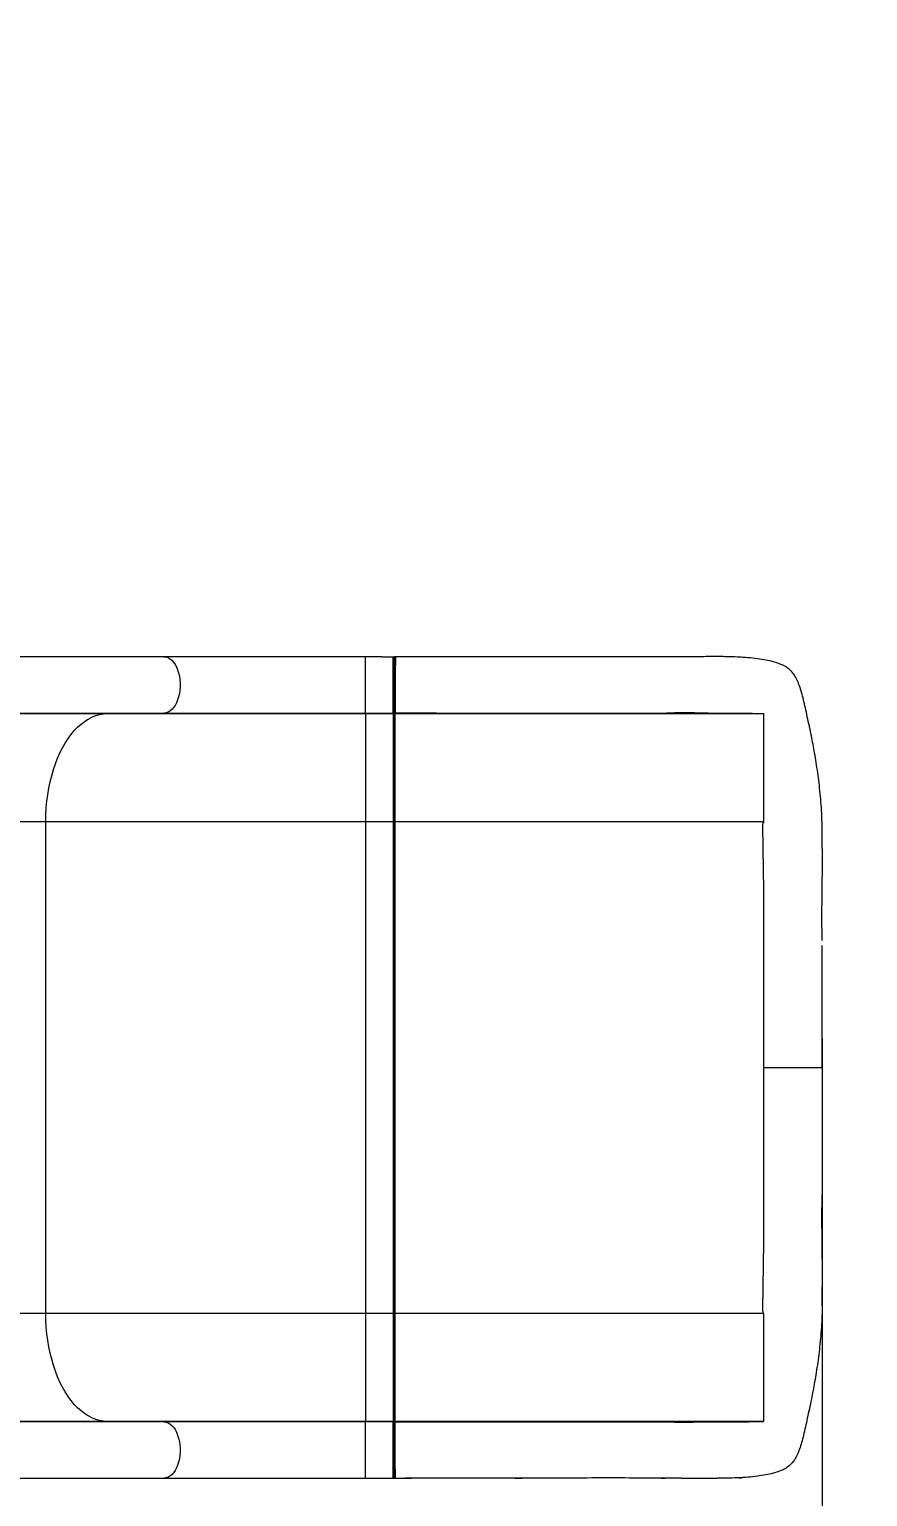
# Model space of a CAD drawing. Header units: millimetres. Extents: x -7245 to 6306, y -6696 to 5973.
# Drawn here: x 3629 to 4345, y 85 to 1337 of the extents above; entities that cross this region are included whole.
import ezdxf

# ---------------------------------------------------------------- set-up
doc = ezdxf.new("R2010")
doc.units = ezdxf.units.MM
for name, color, linetype in [('DIKOM_ОБЪЕКТ', 7, 'Continuous'), ('DIKOM_РАЗМЕР_ЗОНА', 7, 'Continuous'), ('DIKOM_РАЗМЕР_ОБЪЕКТА', 7, 'Continuous')]:
    doc.layers.add(name, color=color, linetype=linetype)
doc.styles.add('style1', font='arial.ttf', dxfattribs={"width": 0.8})
doc.dimstyles.new('1-50', dxfattribs={"dimtxt": 300, "dimasz": 200, "dimexe": 100, "dimexo": 0, "dimgap": 100, "dimtad": 1, "dimtxsty": 'style1', "dimcen": 200, "dimclrd": 7, "dimclre": 7, "dimclrt": 7, "dimadec": 1, "dimazin": 2, "dimtfac": 1, "dimtmove": 0, "dimatfit": 2, "dimfxl": 0, "dimlwd": 25, "dimlwe": 18, "dimarcsym": 0})

# ---------------------------------------------------------------- blocks, each defined once
blk = doc.blocks.new('*D10')
at = {"layer": 'Defpoints', "color": 0, "transparency": 16777216}
for p in [(-4365.7, 2792.5), (4306.2, 475.6), (4306.2, -5965.3)]:
    blk.add_point(p, dxfattribs=at)
at = {"layer": 'DIKOM_РАЗМЕР_ОБЪЕКТА', "color": 7, "lineweight": 18, "transparency": 16777216}
for p, q in [((-4365.7, 2792.5), (-4365.7, -6065.3)), ((4306.2, 475.6), (4306.2, -6065.3))]:
    blk.add_line(p, q, dxfattribs=at)
at = {"layer": 'DIKOM_РАЗМЕР_ОБЪЕКТА', "color": 7, "lineweight": 25, "transparency": 16777216}
blk.add_line((-4165.7, -5965.3), (4106.2, -5965.3), dxfattribs=at)
at = {"layer": 'DIKOM_РАЗМЕР_ОБЪЕКТА', "color": 7, "transparency": 16777216}
for points in [[(-4165.7, -5931.9), (-4165.7, -5998.6), (-4365.7, -5965.3)], [(4106.2, -5931.9), (4106.2, -5998.6), (4306.2, -5965.3)]]:
    blk.add_solid(points, dxfattribs=at)
at = {"layer": 'DIKOM_РАЗМЕР_ОБЪЕКТА', "color": 7, "transparency": 16777216, "insert": (-85.8, -5712.1), "char_height": 300, "attachment_point": 5, "style": 'style1'}
blk.add_mtext('8650', dxfattribs=at)
blk = doc.blocks.new('*D12')
at = {"layer": 'Defpoints', "color": 0, "transparency": 16777216}
for p in [(-5865.7, 123.3), (6306.2, -91.9), (6306.2, -6596.1)]:
    blk.add_point(p, dxfattribs=at)
at = {"layer": 'DIKOM_РАЗМЕР_ЗОНА', "color": 7, "lineweight": 18, "transparency": 16777216}
for p, q in [((-5865.7, 123.3), (-5865.7, -6696.1)), ((6306.2, -91.9), (6306.2, -6696.1))]:
    blk.add_line(p, q, dxfattribs=at)
at = {"layer": 'DIKOM_РАЗМЕР_ЗОНА', "color": 7, "lineweight": 25, "transparency": 16777216}
blk.add_line((-5665.7, -6596.1), (6106.2, -6596.1), dxfattribs=at)
at = {"layer": 'DIKOM_РАЗМЕР_ЗОНА', "color": 7, "transparency": 16777216}
for points in [[(-5665.7, -6562.8), (-5665.7, -6629.5), (-5865.7, -6596.1)], [(6106.2, -6562.8), (6106.2, -6629.5), (6306.2, -6596.1)]]:
    blk.add_solid(points, dxfattribs=at)
at = {"layer": 'DIKOM_РАЗМЕР_ЗОНА', "color": 7, "transparency": 16777216, "insert": (-71.2, -6343), "char_height": 300, "attachment_point": 5, "style": 'style1'}
blk.add_mtext('12150', dxfattribs=at)

msp = doc.modelspace()

# ---------------------------------------------------------------- linework, layer by layer
at = {"layer": 'DIKOM_ОБЪЕКТ', "color": 7, "linetype": 'Continuous', "lineweight": 15}
for p, q in [((3744.194, 801.63), (3588.894, 801.63)), ((3916.267, 753.63), (3916.267, 801.63)), ((3930.267, 801.63), (3916.267, 801.63)), ((3930.267, 801.63), (3939.842, 801.63)), ((3932.166, 801.63), (3932.266, 801.641)), ((3932.266, 801.641), (3941.699, 801.649)), ((3939.983, 800.839), (3939.842, 801.514)), ((3941.601, 801.639), (3940.699, 801.638)), ((3941.699, 801.649), (3941.706, 801.463)), ((3955.472, 801.644), (3941.699, 801.639)), ((3956.267, 801.658), (3955.472, 801.657)), ((4170.914, 801.612), (4168.857, 801.589)), ((4172.152, 801.627), (4170.914, 801.612)), ((3940.993, 801.356), (3940.155, 800.518)), ((4236.399, 801.248), (4235.434, 801.313)), ((4236.993, 801.207), (4236.399, 801.248)), ((3563.173, 753.127), (3695.7, 753.127)), ((3588.894, 753.63), (3744.194, 753.63)), ((3695.7, 753.127), (3744.194, 753.63)), ((3695.7, 753.127), (3916.267, 753.127)), ((3744.194, 753.63), (3916.267, 753.63)), ((3916.267, 753.63), (3916.267, 753.127)), ((3916.267, 753.63), (3939.842, 753.63)), ((3916.267, 753.127), (3939.842, 753.127)), ((3916.267, 753.127), (3916.267, 661.128)), ((3939.842, 753.722), (3940.01, 754.209)), ((3939.842, 753.63), (3939.842, 753.127)), ((3939.842, 753.127), (3939.842, 661.128)), ((3940.154, 754.937), (3940.154, 754.521)), ((3940.974, 753.923), (3940.313, 754.584)), ((3940.342, 753.627), (3940.342, 754.13)), ((3940.342, 754.052), (3940.974, 753.42)), ((3940.342, 661.128), (3940.342, 753.627)), ((3940.974, 753.923), (3940.974, 753.42)), ((3940.974, 753.42), (3940.974, 661.128)), ((3941.68, 753.918), (3941.681, 753.806)), ((3941.681, 753.63), (3995.376, 753.63)), ((3941.681, 753.127), (3941.681, 753.63)), ((3941.681, 753.127), (4256.185, 753.127)), ((3941.681, 661.128), (3941.681, 753.127)), ((3995.376, 753.63), (4152.547, 753.63)), ((4152.547, 753.63), (4166.841, 753.63)), ((4166.841, 753.63), (4172.185, 753.63)), ((4255.661, 753.186), (4256.123, 753.149)), ((4256.123, 753.149), (4256.181, 753.13)), ((4256.181, 753.13), (4256.185, 753.127)), ((4256.185, 751.802), (4256.185, 751.783)), ((4256.185, 737.463), (4256.185, 732.689)), ((4256.185, 712.064), (4256.185, 705.659)), ((4256.185, 668.292), (4256.185, 661.128)), ((4306.08, 662.484), (4305.979, 664.813)), ((3487.945, 661.128), (3643.245, 661.128)), ((3643.245, 241.132), (3643.245, 661.128)), ((3643.245, 661.128), (3916.267, 661.128)), ((3916.267, 661.128), (3939.842, 661.128)), ((3916.267, 661.128), (3916.267, 241.132)), ((3939.842, 661.128), (3939.842, 241.132)), ((3939.842, 661.128), (3940.342, 661.128)), ((3940.342, 241.132), (3940.342, 661.128)), ((3940.342, 661.128), (3940.974, 661.128)), ((3941.681, 661.128), (3940.974, 661.128)), ((3940.974, 661.128), (3940.974, 241.132)), ((3941.681, 661.128), (4256.185, 661.128)), ((3941.681, 241.132), (3941.681, 661.128)), ((4256.185, 661.128), (4256.185, 660.64)), ((4256.185, 660.64), (4256.185, 660.029)), ((4306.181, 660.156), (4306.08, 662.484)), ((4256.185, 595.84), (4256.185, 451.13)), ((4256.185, 451.13), (4256.185, 306.42)), ((4306.185, 451.13), (4306.184, 450.567)), ((4306.184, 450.567), (4306.159, 429.294)), ((3643.245, 241.132), (3487.945, 241.132)), ((3916.267, 241.132), (3643.245, 241.132)), ((3916.267, 241.132), (3916.267, 149.134)), ((3939.842, 241.132), (3916.267, 241.132)), ((3939.842, 241.132), (3939.842, 149.134)), ((3939.842, 241.132), (3940.342, 241.132)), ((3940.342, 148.633), (3940.342, 241.132)), ((3940.974, 241.132), (3940.342, 241.132)), ((3940.974, 241.132), (3940.974, 148.84)), ((3941.681, 241.132), (3940.974, 241.132)), ((4256.185, 241.132), (3941.681, 241.132)), ((3941.681, 149.134), (3941.681, 241.132)), ((4256.185, 241.621), (4256.185, 242.231)), ((4256.185, 241.132), (4256.185, 241.621)), ((4256.185, 241.132), (4256.185, 233.968)), ((4256.185, 196.601), (4256.185, 190.196)), ((4256.185, 169.571), (4256.185, 164.797)), ((4256.185, 150.477), (4256.185, 150.458)), ((3695.7, 149.134), (3563.173, 149.134)), ((3744.194, 148.63), (3588.894, 148.63)), ((3744.194, 148.63), (3695.7, 149.134)), ((3916.267, 149.134), (3695.7, 149.134)), ((3916.267, 148.63), (3744.194, 148.63)), ((3916.267, 149.134), (3916.267, 148.63)), ((3939.842, 149.134), (3916.267, 149.134)), ((3916.267, 100.63), (3916.267, 148.63)), ((3939.842, 148.63), (3916.267, 148.63)), ((3939.842, 149.134), (3939.842, 148.63)), ((3939.993, 147.863), (3939.842, 148.538)), ((3940.974, 148.84), (3940.014, 147.88)), ((3940.974, 148.337), (3940.058, 147.421)), ((3940.342, 148.13), (3940.342, 148.633)), ((3940.974, 148.84), (3940.974, 148.337)), ((3941.68, 148.342), (3941.681, 148.455)), ((4256.185, 149.134), (3941.681, 149.134)), ((3941.681, 148.63), (3941.681, 149.134)), ((3941.681, 148.63), (3995.376, 148.63)), ((3995.376, 148.63), (4152.547, 148.63)), ((4152.547, 148.63), (4166.841, 148.63)), ((4166.841, 148.63), (4172.185, 148.63)), ((4255.661, 149.074), (4256.123, 149.111)), ((4256.123, 149.111), (4256.181, 149.13)), ((4256.181, 149.13), (4256.185, 149.134)), ((3588.894, 100.63), (3744.194, 100.63)), ((3916.267, 100.63), (3930.267, 100.63)), ((3930.267, 100.63), (3939.842, 100.63)), ((3932.266, 100.619), (3932.201, 100.63)), ((3932.266, 100.619), (3941.699, 100.611)), ((3940.118, 101.779), (3940.993, 100.904)), ((3940.699, 100.622), (3941.571, 100.622)), ((3941, 101.086), (3940.993, 100.904)), ((3941.699, 100.622), (3955.472, 100.616)), ((4168.795, 100.672), (4171, 100.647)), ((4171, 100.647), (4172.152, 100.634)), ((4235.434, 100.947), (4236.147, 100.989))]:
    msp.add_line(p, q, dxfattribs=at)
at = {"layer": 'DIKOM_ОБЪЕКТ', "color": 7, "linetype": 'Continuous', "lineweight": 15, "flags": 128}
for points in [[(3744.194, 801.63), (3745.919, 801.441), (3747.617, 800.876), (3749.262, 799.945), (3750.826, 798.662), (3752.285, 797.047), (3753.617, 795.125), (3754.801, 792.928), (3755.817, 790.49), (3756.65, 787.849), (3757.286, 785.046), (3757.716, 782.127), (3757.933, 779.137), (3757.933, 776.123), (3757.716, 773.133), (3757.286, 770.214), (3756.65, 767.412), (3755.817, 764.77), (3754.801, 762.332), (3753.617, 760.135), (3752.285, 758.214), (3750.826, 756.599), (3749.262, 755.316), (3747.617, 754.384), (3745.919, 753.819), (3744.194, 753.63)], [(3643.245, 661.128), (3643.348, 666.883), (3643.658, 672.616), (3644.172, 678.303), (3644.89, 683.923), (3645.808, 689.454), (3646.923, 694.874), (3648.229, 700.161), (3649.723, 705.296), (3651.399, 710.258), (3653.249, 715.027), (3655.266, 719.586), (3657.444, 723.915), (3659.772, 727.999), (3662.242, 731.82), (3664.844, 735.364), (3667.569, 738.618), (3670.405, 741.569), (3673.341, 744.204), (3676.366, 746.514), (3679.468, 748.489), (3682.635, 750.123), (3685.854, 751.407), (3689.113, 752.339), (3692.399, 752.912), (3695.7, 753.127)], [(3695.7, 149.134), (3692.399, 149.348), (3689.113, 149.922), (3685.854, 150.853), (3682.635, 152.138), (3679.468, 153.771), (3676.366, 155.746), (3673.341, 158.056), (3670.405, 160.692), (3667.569, 163.642), (3664.844, 166.896), (3662.242, 170.441), (3659.772, 174.262), (3657.444, 178.345), (3655.266, 182.675), (3653.249, 187.233), (3651.399, 192.002), (3649.723, 196.964), (3648.229, 202.099), (3646.923, 207.386), (3645.808, 212.807), (3644.89, 218.337), (3644.172, 223.957), (3643.658, 229.645), (3643.348, 235.377), (3643.245, 241.132)], [(3744.194, 148.63), (3745.919, 148.441), (3747.617, 147.876), (3749.262, 146.945), (3750.826, 145.662), (3752.285, 144.047), (3753.617, 142.125), (3754.801, 139.928), (3755.817, 137.49), (3756.65, 134.849), (3757.286, 132.047), (3757.716, 129.127), (3757.933, 126.137), (3757.933, 123.123), (3757.716, 120.133), (3757.286, 117.214), (3756.65, 114.411), (3755.817, 111.77), (3754.801, 109.332), (3753.617, 107.135), (3752.285, 105.214), (3750.826, 103.599), (3749.262, 102.315), (3747.617, 101.384), (3745.919, 100.819), (3744.194, 100.63)]]:
    msp.add_lwpolyline(points, dxfattribs=at)
at = {"layer": 'DIKOM_ОБЪЕКТ', "color": 7, "linetype": 'Continuous', "lineweight": 15}
for centre, radius, start, end in [((3939.842, 753.627), 0.5, 269.958582, 0.00982), ((3941.68, 754.125), 0.998, 224.957905, 270.057918), ((4106.142, 148.418), 166.3, 179.926872, 180.161965), ((3939.841, 148.633), 0.5, 0.030412, 89.946541), ((3941.682, 148.132), 1.002, 90.059263, 134.990864)]:
    msp.add_arc(centre, radius, start, end, dxfattribs=at)
for points, knots in [([(3916.267, 801.63), (3910.221, 801.63), (3898.089, 801.63), (3879.906, 801.63), (3861.764, 801.63), (3843.762, 801.63), (3825.998, 801.63), (3808.577, 801.63), (3791.591, 801.63), (3775.148, 801.63), (3759.267, 801.63), (3749.207, 801.63), (3744.194, 801.63)], [0, 0, 0, 0, 0.09897379, 0.19860833, 0.29875753, 0.39927213, 0.50000028, 0.60072978, 0.7012454, 0.801395, 0.90102719, 1, 1, 1, 1]), ([(3939.843, 800.936), (3939.843, 800.946), (3939.843, 801.036), (3939.843, 801.44), (3939.842, 801.544), (3939.842, 801.63)], [0, 0, 0, 0, 0.0215654, 0.18358323, 1, 1, 1, 1]), ([(3941.699, 801.649), (3941.63, 801.645), (3941.525, 801.639), (3941.39, 801.602), (3941.293, 801.565), (3941.2, 801.517), (3941.097, 801.451), (3941.032, 801.392), (3940.993, 801.356)], [0, 0, 0, 0, 0.26676017, 0.39946511, 0.53221466, 0.66500803, 0.79790421, 1, 1, 1, 1]), ([(3941.711, 801.575), (3941.646, 801.572), (3941.514, 801.566), (3941.324, 801.507), (3941.147, 801.417), (3941.049, 801.33), (3941, 801.287)], [0, 0, 0, 0, 0.24746441, 0.49995123, 0.75241357, 1, 1, 1, 1]), ([(3941.706, 801.463), (3941.709, 801.406), (3941.718, 801.247), (3941.722, 799.971), (3941.721, 797.772), (3941.714, 794.765), (3941.7, 791.101), (3941.685, 786.922), (3941.671, 782.379), (3941.659, 777.659), (3941.652, 772.944), (3941.651, 768.412), (3941.654, 764.238), (3941.661, 760.572), (3941.669, 757.555), (3941.677, 755.356), (3941.679, 754.125), (3941.68, 753.963), (3941.68, 753.918)], [0, 0, 0, 0, 0.03869092, 0.10571672, 0.17225472, 0.23925283, 0.30601869, 0.37283119, 0.43983265, 0.50696239, 0.57369479, 0.6405299, 0.70743734, 0.77408172, 0.84109799, 0.90773841, 0.97472645, 1, 1, 1, 1]), ([(4184.935, 801.537), (4183.977, 801.536), (4180.406, 801.53), (4174.069, 801.63), (4165.975, 801.582), (4157.894, 801.532), (4131.017, 801.409), (4085.32, 801.5), (4020.798, 801.708), (3977.777, 801.675), (3956.267, 801.658)], [0, 0, 0, 0, 0.01290273, 0.04810947, 0.08364476, 0.11887357, 0.15410158, 0.43598439, 0.71799314, 1, 1, 1, 1]), ([(4049.909, 801.597), (4049.102, 801.602), (4047.138, 801.617), (4045.179, 801.625), (4044.026, 801.63)], [0, 0, 0, 0, 0.41113997, 1, 1, 1, 1]), ([(4225.222, 801.616), (4224.888, 801.631), (4223.873, 801.68), (4221.721, 801.74), (4218.716, 801.768), (4215.162, 801.771), (4211.205, 801.757), (4206.56, 801.725), (4201.287, 801.68), (4195.413, 801.627), (4189.984, 801.581), (4186.486, 801.535), (4184.976, 801.529), (4184.935, 801.529)], [0, 0, 0, 0, 0.03998959, 0.12168306, 0.21014483, 0.30568078, 0.40701045, 0.50795733, 0.64084734, 0.77187003, 0.90119005, 0.99727263, 1, 1, 1, 1]), ([(4306.23, 654.649), (4306.228, 654.957), (4306.207, 658.556), (4306.025, 665.429), (4305.393, 675.239), (4304.578, 684.814), (4303.576, 694.055), (4302.429, 702.923), (4301.169, 711.38), (4299.831, 719.392), (4298.449, 726.95), (4296.924, 734.708), (4295.274, 742.589), (4293.543, 750.532), (4291.898, 758.001), (4290.298, 764.955), (4288.66, 771.282), (4286.905, 776.928), (4284.946, 781.827), (4282.65, 786.023), (4279.856, 789.54), (4276.436, 792.425), (4272.292, 794.718), (4267.282, 796.6), (4261.412, 798.182), (4254.699, 799.479), (4247.137, 800.488), (4238.669, 801.186), (4231.335, 801.528), (4226.592, 801.58), (4225.222, 801.595)], [0, 0, 0, 0, 0.00307189, 0.03587045, 0.06852074, 0.10096808, 0.133048, 0.16517081, 0.19756314, 0.22972337, 0.26171826, 0.29371549, 0.33388674, 0.374146, 0.41442096, 0.45464094, 0.49472024, 0.53483727, 0.57520068, 0.61599943, 0.65702914, 0.69805219, 0.73922268, 0.78037489, 0.82136757, 0.86222695, 0.90264853, 0.94294552, 0.98352335, 1, 1, 1, 1]), ([(3939.842, 777.63), (3939.842, 779.202), (3939.844, 782.342), (3939.841, 785.8), (3939.842, 788.052), (3939.843, 789.251), (3939.843, 790.41), (3939.843, 791.529), (3939.843, 792.604), (3939.842, 793.632), (3939.842, 794.347), (3939.842, 795.025), (3939.842, 795.749), (3939.843, 796.63), (3939.843, 797.428), (3939.843, 798.1), (3939.843, 798.722), (3939.843, 799.294), (3939.842, 799.67), (3939.842, 799.982), (3939.842, 800.301), (3939.843, 800.655), (3939.843, 800.856), (3939.843, 800.936)], [0, 0, 0, 0, 0.14762186, 0.29485039, 0.33739168, 0.37954003, 0.4216961, 0.46385514, 0.50600448, 0.54816442, 0.59031346, 0.598478, 0.63890065, 0.69043662, 0.72892652, 0.76688485, 0.80632137, 0.84576017, 0.88519561, 0.89283121, 0.9235468, 0.96969171, 1, 1, 1, 1]), ([(3940.01, 754.209), (3940.032, 754.265), (3940.122, 754.497), (3940.251, 755.439), (3940.325, 756.762), (3940.342, 758.218), (3940.339, 759.721), (3940.339, 761.434), (3940.341, 763.562), (3940.341, 766.206), (3940.339, 769.404), (3940.342, 772.767), (3940.339, 776.24), (3940.34, 779.745), (3940.342, 783.205), (3940.338, 786.503), (3940.341, 789.232), (3940.341, 791.449), (3940.34, 793.435), (3940.328, 795.45), (3940.284, 797.47), (3940.182, 799.258), (3940.067, 800.474), (3939.998, 800.775), (3939.983, 800.839)], [0, 0, 0, 0, 0.01635473, 0.06786722, 0.11217599, 0.14969033, 0.18995776, 0.22807976, 0.26593801, 0.32122722, 0.37599987, 0.43073431, 0.48522007, 0.54017152, 0.59491695, 0.64952868, 0.70255244, 0.73748263, 0.77372701, 0.8219252, 0.86772, 0.9214491, 0.98334525, 1, 1, 1, 1]), ([(3940.154, 800.74), (3940.155, 800.678), (3940.156, 800.572), (3940.155, 799.73), (3940.154, 799.384)], [0, 0, 0, 0, 0.58847242, 1, 1, 1, 1]), ([(3940.993, 801.356), (3940.999, 801.274), (3941.011, 801.108), (3941.017, 799.714), (3941.015, 797.524), (3941.007, 794.561), (3940.993, 790.94), (3940.977, 786.813), (3940.962, 782.325), (3940.95, 777.661), (3940.943, 773.002), (3940.942, 768.524), (3940.946, 764.4), (3940.953, 760.776), (3940.961, 757.804), (3940.969, 755.601), (3940.973, 754.189), (3940.974, 754.011), (3940.974, 753.923)], [0, 0, 0, 0, 0.06228782, 0.12493732, 0.18713479, 0.24975966, 0.31218502, 0.37465423, 0.43731176, 0.50009328, 0.56251053, 0.62502192, 0.68759076, 0.74991307, 0.8125813, 0.87489266, 0.93751866, 1, 1, 1, 1]), ([(3939.842, 753.63), (3939.842, 753.719), (3939.842, 753.897), (3939.842, 754.958), (3939.842, 755.84), (3939.842, 756.253), (3939.842, 756.699), (3939.843, 757.178), (3939.843, 757.566), (3939.843, 757.977), (3939.843, 758.507), (3939.842, 759.254), (3939.842, 760.017), (3939.842, 760.692), (3939.842, 761.348), (3939.842, 762.055), (3939.842, 762.785), (3939.843, 763.539), (3939.843, 764.13), (3939.843, 764.741), (3939.843, 765.512), (3939.842, 766.558), (3939.842, 767.592), (3939.842, 768.484), (3939.842, 769.331), (3939.842, 770.222), (3939.842, 771.124), (3939.843, 772.036), (3939.843, 772.739), (3939.843, 773.398), (3939.843, 774.167), (3939.842, 775.306), (3939.842, 776.514), (3939.842, 777.301), (3939.842, 777.63)], [0, 0, 0, 0, 0.12518772, 0.25037695, 0.27542806, 0.30048281, 0.32553474, 0.35059502, 0.37564397, 0.38278642, 0.40884002, 0.44800492, 0.47800826, 0.50023365, 0.52529298, 0.55035663, 0.5754175, 0.60047833, 0.62553874, 0.63272316, 0.65872545, 0.6977709, 0.72785489, 0.75017872, 0.77519133, 0.80019542, 0.82521135, 0.85022593, 0.87524088, 0.88243185, 0.90364745, 0.93738083, 0.97377469, 1, 1, 1, 1]), ([(3939.842, 753.63), (3939.9, 753.636), (3940.015, 753.648), (3940.165, 753.737), (3940.273, 753.862), (3940.335, 754.009), (3940.348, 754.161), (3940.317, 754.303), (3940.253, 754.429), (3940.186, 754.491), (3940.154, 754.521)], [0, 0, 0, 0, 0.1425343, 0.27992727, 0.41256381, 0.54000767, 0.66235028, 0.77980519, 0.89252173, 1, 1, 1, 1]), ([(3940.974, 753.923), (3941.035, 753.866), (3941.11, 753.796), (3941.203, 753.755), (3941.221, 753.747)], [0, 0, 0, 0, 0.80357132, 1, 1, 1, 1]), ([(3941.221, 753.747), (3941.267, 753.724), (3941.41, 753.651), (3941.571, 753.638), (3941.681, 753.63)], [0, 0, 0, 0, 0.31883006, 1, 1, 1, 1]), ([(3941.225, 753.756), (3941.281, 753.726), (3941.427, 753.648), (3941.587, 753.686), (3941.685, 753.709)], [0, 0, 0, 0, 0.38354276, 1, 1, 1, 1]), ([(3941.68, 753.837), (3952.533, 753.761), (3970.432, 753.636), (3988.33, 753.643), (3995.376, 753.645)], [0, 0, 0, 0, 0.60633802, 1, 1, 1, 1]), ([(4172.185, 753.63), (4175.297, 753.629), (4181.582, 753.628), (4190.959, 753.619), (4200.236, 753.601), (4209.122, 753.586), (4214.941, 753.551), (4217.565, 753.551), (4217.574, 753.551)], [0, 0, 0, 0, 0.19468508, 0.39319122, 0.59432883, 0.79681052, 0.99929004, 1, 1, 1, 1]), ([(4172.208, 753.646), (4172.692, 753.647), (4174.203, 753.649), (4177.159, 753.827), (4180.305, 753.999), (4182.972, 754.109), (4185.371, 754.147), (4188.339, 754.133), (4191.978, 754.077), (4196.232, 753.979), (4201.015, 753.856), (4206.224, 753.722), (4211.65, 753.607), (4215.526, 753.559), (4217.383, 753.552), (4217.574, 753.551)], [0, 0, 0, 0, 0.03645541, 0.11387821, 0.18900283, 0.22643506, 0.27056431, 0.32935943, 0.40303726, 0.49147942, 0.59434234, 0.71109396, 0.84108867, 0.98363953, 1, 1, 1, 1]), ([(4217.574, 753.551), (4220.209, 753.54), (4225.456, 753.519), (4232.475, 753.48), (4236.498, 753.451), (4238.489, 753.437)], [0, 0, 0, 0, 0.33763627, 0.67203779, 1, 1, 1, 1]), ([(4238.489, 753.437), (4239.932, 753.425), (4242.817, 753.402), (4246.518, 753.365), (4248.53, 753.338), (4249.535, 753.325)], [0, 0, 0, 0, 0.33328954, 0.66671334, 1, 1, 1, 1]), ([(4249.535, 753.325), (4250.515, 753.31), (4252.474, 753.28), (4254.528, 753.233), (4255.284, 753.202), (4255.661, 753.186)], [0, 0, 0, 0, 0.33325732, 0.6667111, 1, 1, 1, 1]), ([(4256.185, 751.783), (4256.184, 751.636), (4256.182, 751.227), (4256.184, 750.689), (4256.185, 750.345)], [0, 0, 0, 0, 0.35925334, 1, 1, 1, 1]), ([(4256.185, 753.127), (4256.185, 753.06), (4256.185, 752.926), (4256.185, 752.177), (4256.185, 751.802)], [0, 0, 0, 0, 0.50001005, 1, 1, 1, 1]), ([(4256.185, 750.345), (4256.185, 749.787), (4256.187, 748.793), (4256.187, 746.679), (4256.185, 744.219), (4256.185, 741.066), (4256.185, 738.709), (4256.185, 737.463)], [0, 0, 0, 0, 0.20002615, 0.35627504, 0.58825324, 0.78231403, 1, 1, 1, 1]), ([(4256.185, 732.689), (4256.185, 730.66), (4256.185, 726.602), (4256.185, 719.679), (4256.185, 714.602), (4256.185, 712.064)], [0, 0, 0, 0, 0.33332858, 0.66666461, 1, 1, 1, 1]), ([(4256.185, 705.659), (4256.185, 703.136), (4256.185, 698.091), (4256.185, 690.117), (4256.185, 684.621), (4256.185, 681.873)], [0, 0, 0, 0, 0.33332846, 0.66665639, 1, 1, 1, 1]), ([(4256.185, 681.873), (4256.185, 679.629), (4256.185, 675.141), (4256.185, 670.575), (4256.185, 668.292)], [0, 0, 0, 0, 0.49998026, 1, 1, 1, 1]), ([(4256.185, 660.029), (4256.099, 660.018), (4255.97, 660.001), (4255.828, 659.9), (4255.681, 659.69), (4255.284, 658.753), (4255.214, 656.933), (4255.29, 654.515), (4255.342, 652.086), (4255.38, 649.983), (4255.406, 648.394), (4255.428, 646.97), (4255.452, 645.371), (4255.48, 643.577), (4255.515, 641.273), (4255.559, 638.489), (4255.613, 635.056), (4255.668, 631.592), (4255.789, 624.125), (4255.971, 612.204), (4256.112, 601.448), (4256.185, 595.84)], [0, 0, 0, 0, 0.00394989, 0.00592322, 0.00789697, 0.01577838, 0.05282085, 0.09058996, 0.12891703, 0.16559287, 0.18839723, 0.20275503, 0.23184003, 0.26270588, 0.28618228, 0.33892116, 0.39213314, 0.44581821, 0.49996898, 0.73928415, 1, 1, 1, 1]), ([(4306.196, 559.403), (4306.2, 559.987), (4306.209, 561.337), (4306.182, 564.034), (4306.125, 567.613), (4306.065, 572.024), (4306.027, 577.352), (4306.038, 583.539), (4306.095, 590.111), (4306.145, 596.23), (4306.194, 601.516), (4306.243, 606.219), (4306.293, 610.171), (4306.338, 613.039), (4306.383, 614.927), (4306.399, 616.803), (4306.413, 619.455), (4306.419, 622.995), (4306.415, 627.448), (4306.398, 632.762), (4306.368, 638.381), (4306.335, 643.196), (4306.308, 646.824), (4306.287, 649.355), (4306.269, 651.511), (4306.253, 653.231), (4306.238, 654.199), (4306.231, 654.649)], [0, 0, 0, 0, 0.02250651, 0.05206006, 0.09455647, 0.14119548, 0.19253011, 0.26084773, 0.33221529, 0.39524499, 0.44958672, 0.49533098, 0.54048128, 0.57242017, 0.58472478, 0.60359008, 0.63112595, 0.66760845, 0.71339398, 0.76904339, 0.8319612, 0.88698152, 0.91792839, 0.94402744, 0.96553272, 0.98395459, 1, 1, 1, 1]), ([(4306.185, 451.13), (4306.162, 467.353), (4306.117, 499.797), (4306.115, 534.534), (4306.181, 553.048), (4306.189, 555.342)], [0, 0, 0, 0, 0.46701598, 0.93397652, 1, 1, 1, 1]), ([(4256.185, 451.13), (4258.64, 451.13), (4263.556, 451.13), (4270.775, 451.13), (4277.687, 451.13), (4284.135, 451.13), (4289.976, 451.13), (4294.982, 451.13), (4299.093, 451.13), (4302.292, 451.13), (4304.575, 451.13), (4305.985, 451.13), (4306.118, 451.13), (4306.185, 451.13)], [0, 0, 0, 0, 0.09308429, 0.18633495, 0.27971593, 0.3731871, 0.46671042, 0.56024553, 0.64842044, 0.7365393, 0.82456947, 0.91247573, 1, 1, 1, 1]), ([(4305.854, 451.13), (4306.007, 451.593), (4306.191, 452.15), (4306.183, 452.758), (4306.181, 452.861)], [0, 0, 0, 0, 0.83153471, 1, 1, 1, 1]), ([(4306.159, 429.294), (4306.147, 420.35), (4306.114, 395.185), (4306.115, 367.701), (4306.181, 349.162), (4306.19, 346.844)], [0, 0, 0, 0, 0.32544276, 0.91563783, 1, 1, 1, 1]), ([(4306.231, 247.611), (4306.238, 248.062), (4306.253, 249.029), (4306.27, 250.922), (4306.292, 253.527), (4306.319, 256.83), (4306.35, 261.133), (4306.382, 266.25), (4306.408, 271.931), (4306.419, 277.235), (4306.417, 281.713), (4306.402, 284.939), (4306.386, 287.111), (4306.354, 288.553), (4306.327, 289.969), (4306.3, 291.677), (4306.272, 293.734), (4306.24, 296.435), (4306.203, 299.861), (4306.163, 304.089), (4306.12, 308.905), (4306.077, 314.266), (4306.033, 319.853), (4306.03, 325.289), (4306.065, 330.236), (4306.125, 334.647), (4306.182, 338.226), (4306.209, 340.923), (4306.2, 342.273), (4306.196, 342.857)], [0, 0, 0, 0, 0.01604492, 0.03446623, 0.06151216, 0.09567203, 0.13699491, 0.19436079, 0.25388798, 0.31251432, 0.35852538, 0.39257738, 0.41322989, 0.42621273, 0.44064252, 0.45849911, 0.47983345, 0.50468023, 0.54220217, 0.58569281, 0.63518402, 0.69076243, 0.75106437, 0.80747549, 0.85880855, 0.90544614, 0.9479458, 0.97749417, 1, 1, 1, 1]), ([(4256.185, 306.42), (4256.038, 295.664), (4255.817, 279.531), (4255.537, 262.454), (4255.437, 255.864), (4255.417, 254.569), (4255.39, 252.824), (4255.338, 250), (4255.271, 246.601), (4255.195, 244.233), (4255.467, 243.08), (4255.681, 242.571), (4255.828, 242.36), (4255.97, 242.259), (4256.099, 242.242), (4256.185, 242.231)], [0, 0, 0, 0, 0.49994467, 0.74991892, 0.7937827, 0.80625401, 0.81011806, 0.87490042, 0.93739788, 0.96859182, 0.98421848, 0.99209853, 0.9940778, 0.99605079, 1, 1, 1, 1]), ([(4306.23, 247.611), (4306.228, 247.303), (4306.207, 243.704), (4306.025, 236.831), (4305.393, 227.021), (4304.578, 217.446), (4303.576, 208.205), (4302.429, 199.337), (4301.169, 190.88), (4299.831, 182.868), (4298.449, 175.31), (4296.924, 167.553), (4295.274, 159.671), (4293.543, 151.728), (4291.898, 144.259), (4290.298, 137.306), (4288.66, 130.978), (4286.905, 125.332), (4284.946, 120.434), (4282.65, 116.237), (4279.856, 112.72), (4276.436, 109.836), (4272.292, 107.543), (4267.282, 105.661), (4261.412, 104.078), (4254.701, 102.782), (4247.128, 101.774), (4238.704, 101.065), (4229.391, 100.684), (4222.003, 100.572), (4217.555, 100.585), (4216.685, 100.587)], [0, 0, 0, 0, 0.00297121, 0.03469627, 0.06627487, 0.09766019, 0.12868863, 0.15975857, 0.19108919, 0.22219532, 0.25314152, 0.28408884, 0.32294449, 0.36188318, 0.40083807, 0.43973976, 0.4785062, 0.51730833, 0.55634814, 0.59580965, 0.63549454, 0.67517299, 0.71499405, 0.75479743, 0.7944467, 0.83396669, 0.87306351, 0.91203961, 0.95128748, 0.99047046, 1, 1, 1, 1]), ([(4256.185, 233.968), (4256.185, 231.685), (4256.185, 227.119), (4256.185, 222.631), (4256.185, 220.387)], [0, 0, 0, 0, 0.49998549, 1, 1, 1, 1]), ([(4256.185, 220.387), (4256.185, 217.639), (4256.185, 212.143), (4256.185, 204.169), (4256.185, 199.124), (4256.185, 196.601)], [0, 0, 0, 0, 0.33332582, 0.66667136, 1, 1, 1, 1]), ([(4256.185, 190.196), (4256.185, 187.658), (4256.185, 182.581), (4256.185, 175.659), (4256.185, 171.6), (4256.185, 169.571)], [0, 0, 0, 0, 0.33332248, 0.66665928, 1, 1, 1, 1]), ([(4256.185, 164.797), (4256.185, 163.885), (4256.185, 162.13), (4256.185, 159.867), (4256.186, 157.825), (4256.187, 156.028), (4256.187, 154.442), (4256.187, 153.06), (4256.185, 152.306), (4256.185, 151.916)], [0, 0, 0, 0, 0.15790588, 0.30375188, 0.43753648, 0.58782734, 0.72412694, 0.85712574, 1, 1, 1, 1]), ([(4256.185, 151.916), (4256.184, 151.571), (4256.182, 151.034), (4256.184, 150.624), (4256.185, 150.477)], [0, 0, 0, 0, 0.64073857, 1, 1, 1, 1]), ([(4256.185, 150.458), (4256.185, 150.083), (4256.185, 149.334), (4256.185, 149.2), (4256.185, 149.134)], [0, 0, 0, 0, 0.4999907, 1, 1, 1, 1]), ([(3939.843, 100.794), (3939.843, 100.81), (3939.843, 100.876), (3939.843, 101.211), (3939.842, 101.773), (3939.842, 102.626), (3939.843, 103.826), (3939.843, 105.463), (3939.842, 107.143), (3939.842, 108.681), (3939.843, 109.949), (3939.843, 111.514), (3939.842, 113.388), (3939.842, 115.226), (3939.842, 116.771), (3939.843, 117.974), (3939.843, 119.281), (3939.843, 120.605), (3939.843, 121.942), (3939.842, 123.287), (3939.842, 124.283), (3939.841, 125.26), (3939.842, 126.354), (3939.843, 127.739), (3939.843, 129.07), (3939.843, 130.245), (3939.843, 131.434), (3939.843, 132.634), (3939.842, 133.506), (3939.841, 134.375), (3939.842, 135.368), (3939.843, 136.597), (3939.843, 137.748), (3939.843, 138.74), (3939.843, 139.718), (3939.843, 140.681), (3939.842, 141.36), (3939.841, 142.206), (3939.843, 143.154), (3939.843, 144.282), (3939.843, 145.243), (3939.843, 146.075), (3939.841, 146.933), (3939.842, 147.551), (3939.842, 147.858), (3939.842, 147.948)], [0, 0, 0, 0, 0.01008301, 0.04100552, 0.07451624, 0.10692806, 0.14850332, 0.19416098, 0.23885999, 0.26309377, 0.28915718, 0.31242318, 0.34919469, 0.38663026, 0.40287649, 0.42298831, 0.443106, 0.46322083, 0.48333785, 0.50344957, 0.52356883, 0.52785566, 0.54716448, 0.57251128, 0.59008662, 0.60743818, 0.62625333, 0.64506476, 0.66387838, 0.66798853, 0.68724302, 0.71273457, 0.73033453, 0.74771092, 0.76656288, 0.7854129, 0.80426544, 0.80836741, 0.83921454, 0.86767953, 0.89182302, 0.91820408, 0.94459058, 0.98382873, 1, 1, 1, 1]), ([(3939.842, 148.63), (3939.893, 148.626), (3939.996, 148.616), (3940.135, 148.544), (3940.248, 148.436), (3940.318, 148.299), (3940.348, 148.191), (3940.34, 148.135), (3940.34, 148.13)], [0, 0, 0, 0, 0.19624978, 0.39262439, 0.58874435, 0.78508061, 0.98157271, 1, 1, 1, 1]), ([(3939.842, 100.746), (3939.922, 100.938), (3940.073, 101.3), (3940.25, 102.555), (3940.325, 103.956), (3940.342, 105.455), (3940.339, 107), (3940.339, 108.744), (3940.342, 110.904), (3940.34, 113.574), (3940.339, 116.801), (3940.342, 120.186), (3940.339, 123.677), (3940.34, 127.177), (3940.341, 130.618), (3940.338, 133.892), (3940.341, 136.597), (3940.341, 138.787), (3940.339, 140.741), (3940.328, 142.711), (3940.283, 144.678), (3940.183, 146.399), (3940.069, 147.546), (3940.004, 147.816), (3939.993, 147.863)], [0, 0, 0, 0, 0.05741861, 0.10791367, 0.15096905, 0.18729411, 0.22625894, 0.262889, 0.29918154, 0.35255073, 0.40504298, 0.45794062, 0.51063201, 0.56343894, 0.61581735, 0.66838935, 0.71951422, 0.75297739, 0.78794764, 0.834155, 0.87763101, 0.92903837, 0.98784652, 1, 1, 1, 1]), ([(3940.974, 148.337), (3940.974, 148.249), (3940.973, 148.071), (3940.969, 146.66), (3940.961, 144.458), (3940.953, 141.489), (3940.946, 137.866), (3940.942, 133.745), (3940.943, 129.269), (3940.95, 124.611), (3940.962, 119.954), (3940.977, 115.468), (3940.993, 111.344), (3941.007, 107.721), (3941.015, 104.746), (3941.017, 102.57), (3941.012, 101.302), (3941.003, 101.145), (3941, 101.086)], [0, 0, 0, 0, 0.06411912, 0.12838433, 0.19233144, 0.25663671, 0.3205925, 0.38480472, 0.44895552, 0.5130121, 0.57745648, 0.64147657, 0.7057782, 0.76971961, 0.83401415, 0.89809047, 0.96221848, 1, 1, 1, 1]), ([(3941.221, 148.513), (3941.203, 148.505), (3941.11, 148.464), (3941.035, 148.394), (3940.974, 148.337)], [0, 0, 0, 0, 0.19623968, 1, 1, 1, 1]), ([(3941.681, 148.63), (3941.571, 148.622), (3941.41, 148.61), (3941.267, 148.537), (3941.221, 148.513)], [0, 0, 0, 0, 0.68111807, 1, 1, 1, 1]), ([(3941.685, 148.551), (3941.587, 148.574), (3941.427, 148.612), (3941.281, 148.534), (3941.225, 148.504)], [0, 0, 0, 0, 0.61649628, 1, 1, 1, 1]), ([(3941.699, 100.611), (3941.705, 100.696), (3941.717, 100.864), (3941.722, 102.284), (3941.721, 104.507), (3941.714, 107.514), (3941.7, 111.184), (3941.685, 115.359), (3941.671, 119.9), (3941.659, 124.613), (3941.652, 129.327), (3941.651, 133.856), (3941.654, 138.029), (3941.662, 141.693), (3941.669, 144.708), (3941.677, 146.905), (3941.679, 148.135), (3941.68, 148.298), (3941.68, 148.342)], [0, 0, 0, 0, 0.06520291, 0.13022404, 0.19518554, 0.26036637, 0.32517692, 0.39034844, 0.45522014, 0.52052908, 0.5854245, 0.65042364, 0.71549403, 0.78030671, 0.84547719, 0.91028836, 0.97543302, 1, 1, 1, 1]), ([(3995.376, 148.615), (3988.33, 148.618), (3970.432, 148.625), (3952.533, 148.499), (3941.68, 148.423)], [0, 0, 0, 0, 0.39366196, 1, 1, 1, 1]), ([(4217.574, 148.709), (4217.383, 148.708), (4215.526, 148.701), (4211.65, 148.653), (4206.224, 148.538), (4201.015, 148.404), (4196.232, 148.28), (4191.978, 148.184), (4188.339, 148.127), (4185.371, 148.113), (4182.972, 148.152), (4180.305, 148.261), (4177.158, 148.433), (4174.19, 148.612), (4172.668, 148.614), (4172.172, 148.615)], [0, 0, 0, 0, 0.01634586, 0.15876944, 0.28864808, 0.40529545, 0.50806652, 0.59642952, 0.67004169, 0.72878431, 0.77287432, 0.81027313, 0.88533067, 0.96268434, 1, 1, 1, 1]), ([(4172.185, 148.63), (4175.297, 148.631), (4181.582, 148.632), (4190.959, 148.643), (4200.236, 148.653), (4209.121, 148.696), (4214.941, 148.664), (4217.565, 148.709), (4217.574, 148.71)], [0, 0, 0, 0, 0.19468507, 0.3931912, 0.59432879, 0.79681049, 0.99928997, 1, 1, 1, 1]), ([(4217.574, 148.71), (4220.209, 148.72), (4225.456, 148.742), (4232.475, 148.78), (4236.498, 148.809), (4238.489, 148.823)], [0, 0, 0, 0, 0.3376363, 0.67203777, 1, 1, 1, 1]), ([(4238.489, 148.823), (4239.932, 148.835), (4242.817, 148.858), (4246.518, 148.896), (4248.53, 148.922), (4249.535, 148.935)], [0, 0, 0, 0, 0.33330236, 0.66672524, 1, 1, 1, 1]), ([(4249.535, 148.935), (4250.515, 148.95), (4252.474, 148.98), (4254.528, 149.026), (4255.284, 149.058), (4255.661, 149.074)], [0, 0, 0, 0, 0.33326783, 0.66672088, 1, 1, 1, 1]), ([(3744.194, 100.63), (3749.207, 100.63), (3759.267, 100.63), (3775.148, 100.63), (3791.592, 100.63), (3808.577, 100.63), (3825.998, 100.63), (3843.762, 100.63), (3861.765, 100.63), (3879.906, 100.63), (3898.089, 100.63), (3910.221, 100.63), (3916.267, 100.63)], [0, 0, 0, 0, 0.09897349, 0.1986084, 0.29875743, 0.39927195, 0.49999977, 0.60072965, 0.7012452, 0.80139441, 0.90102718, 1, 1, 1, 1]), ([(3939.842, 100.63), (3939.842, 100.631), (3939.842, 100.636), (3939.842, 100.728), (3939.843, 100.794)], [0, 0, 0, 0, 0.28217407, 1, 1, 1, 1]), ([(3940.993, 100.904), (3941.019, 100.88), (3941.069, 100.833), (3941.154, 100.771), (3941.244, 100.719), (3941.339, 100.677), (3941.438, 100.644), (3941.558, 100.618), (3941.646, 100.614), (3941.699, 100.611)], [0, 0, 0, 0, 0.13273216, 0.26571332, 0.39837224, 0.53111739, 0.66390923, 0.796698, 1, 1, 1, 1]), ([(3941, 100.975), (3941.049, 100.932), (3941.147, 100.845), (3941.324, 100.755), (3941.514, 100.696), (3941.646, 100.69), (3941.711, 100.686)], [0, 0, 0, 0, 0.2475708, 0.50001719, 0.75248807, 1, 1, 1, 1]), ([(3956.267, 100.602), (3955.458, 100.603), (3953.838, 100.605), (3951.742, 100.611), (3950.558, 100.616), (3950.093, 100.618)], [0, 0, 0, 0, 0.37745811, 0.75559963, 1, 1, 1, 1]), ([(4186.171, 100.723), (4184.802, 100.726), (4180.822, 100.734), (4174.07, 100.631), (4165.975, 100.677), (4157.894, 100.728), (4131.017, 100.849), (4085.32, 100.762), (4020.798, 100.551), (3977.777, 100.585), (3956.267, 100.602)], [0, 0, 0, 0, 0.01834171, 0.05335447, 0.08869396, 0.12372867, 0.15876256, 0.43909217, 0.71954703, 1, 1, 1, 1]), ([(4044.026, 100.63), (4045.538, 100.637), (4047.526, 100.646), (4049.518, 100.661), (4049.996, 100.664)], [0, 0, 0, 0, 0.76050371, 1, 1, 1, 1]), ([(4186.171, 100.731), (4187.181, 100.721), (4189.776, 100.697), (4193.78, 100.648), (4198.004, 100.608), (4201.949, 100.566), (4205.902, 100.528), (4210.109, 100.508), (4213.772, 100.529), (4215.915, 100.57), (4216.685, 100.585)], [0, 0, 0, 0, 0.08966038, 0.23041674, 0.35675382, 0.47153993, 0.59901733, 0.74462307, 0.90826555, 1, 1, 1, 1]), ([(4236.147, 100.989), (4236.614, 101.013), (4237.162, 101.042), (4237.723, 101.082), (4237.805, 101.087)], [0, 0, 0, 0, 0.85445623, 1, 1, 1, 1])]:
    msp.add_open_spline(points, degree=3, knots=knots, dxfattribs=at)

# ---------------------------------------------------------------- dimensions: what is measured, and where the dimension line sits
at = {"layer": 'DIKOM_РАЗМЕР_ЗОНА'}
dim = msp.add_linear_dim(base=(6306.184, -6596.144), p1=(-5865.714, 123.344), p2=(6306.184, -91.922), text='12150', dimstyle='1-50', dxfattribs=at)
dim.commit()
dim.dimension.update_dxf_attribs({"geometry": '*D12', "text_midpoint": (-71.192, -6596.144), "dimtype": 160})
at = {"layer": 'DIKOM_РАЗМЕР_ОБЪЕКТА'}
dim = msp.add_linear_dim(base=(4306.158, -5965.268), p1=(-4365.714, 2792.532), p2=(4306.158, 475.605), text='8650', dimstyle='1-50', dxfattribs=at)
dim.commit()
dim.dimension.update_dxf_attribs({"geometry": '*D10', "text_midpoint": (-85.784, -5965.268), "dimtype": 160})

doc.saveas('drawing.dxf')
